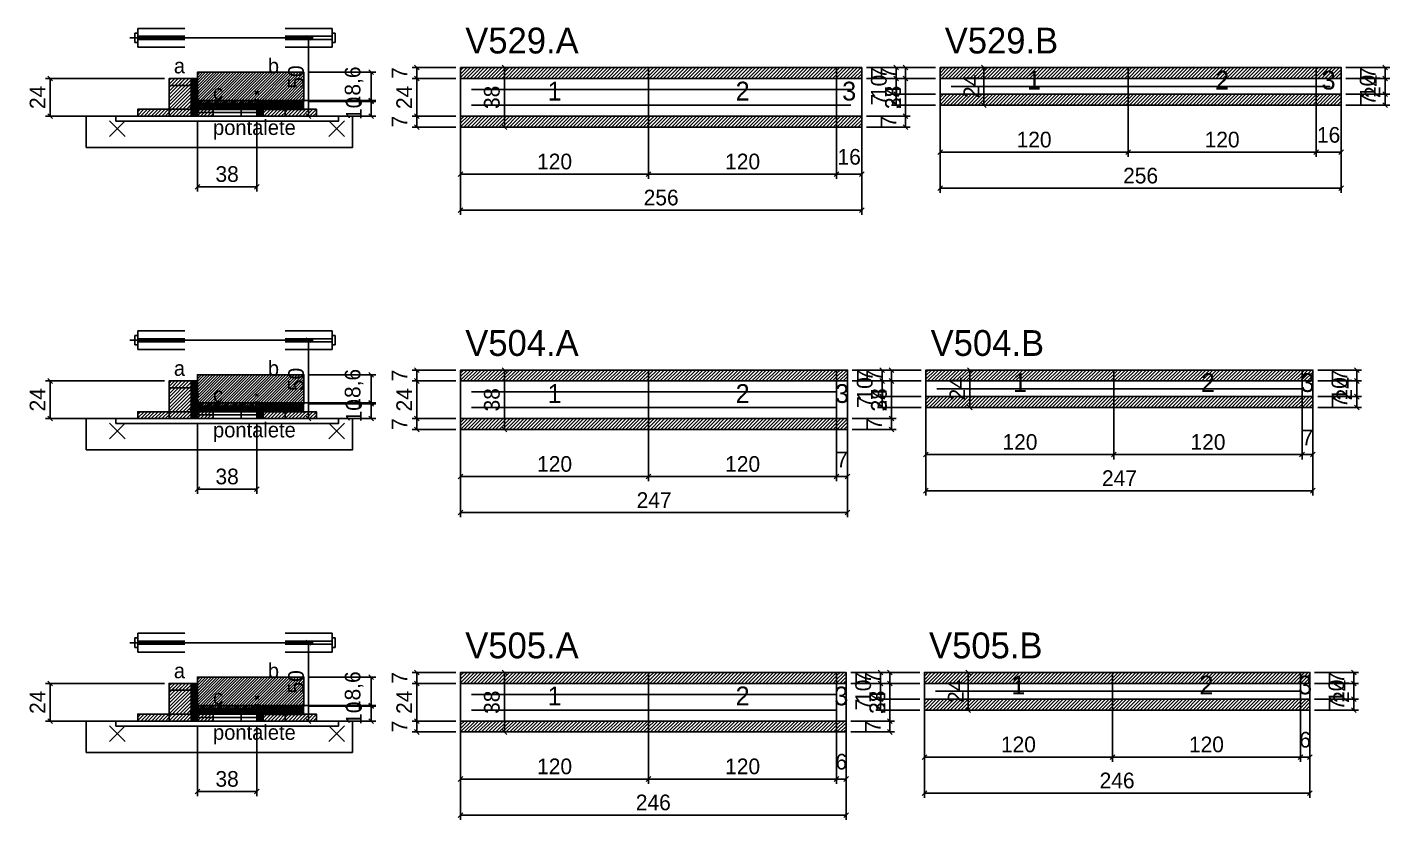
# Model space of a CAD drawing. Extents: x -10500 to 3070, y -5298 to 1250.
# Drawn here: x -69 to 801, y -2596 to -2090 of the extents above; entities that cross this region are included whole.
import ezdxf
from ezdxf.enums import TextEntityAlignment as Align

# ---------------------------------------------------------------- set-up
doc = ezdxf.new("R2010")
doc.units = 0
for name, color, linetype in [('5', 5, 'Continuous'), ('barrote', 126, 'Continuous'), ('CONCRETO', 251, 'Continuous'), ('COTA', 241, 'Continuous'), ('detalhes', 7, 'Continuous'), ('ESTRUTURACAO', 7, 'Continuous'), ('Hachura', 251, 'Continuous'), ('Madeira', 126, 'Continuous'), ('NOMENCLATURA', 7, 'Continuous'), ('Painéis', 200, 'Continuous'), ('presilha', 224, 'Continuous'), ('SARR_2.2x7', 40, 'Continuous'), ('SCO-___-LAJ', 224, 'Continuous'), ('TENSOR', 224, 'Continuous')]:
    doc.layers.add(name, color=color, linetype=linetype)
doc.dimstyles.new('PAINEL', dxfattribs={"dimtxt": 10, "dimasz": 3, "dimexe": 3, "dimexo": 3, "dimgap": 3, "dimtad": 1, "dimblk": 'OBLIQUE', "dimblk1": 'OBLIQUE', "dimcen": 2.5, "dimclrd": 4, "dimclre": 4, "dimclrt": 240, "dimazin": 3, "dimtfac": 1, "dimtmove": 0, "dimatfit": 3})

# ---------------------------------------------------------------- blocks, each defined once
blk = doc.blocks.new('PAR_ESQ')
for p, q in [((-1, -1), (1, 1)), ((-1, 1), (1, -1))]:
    blk.add_line(p, q)
blk = doc.blocks.new('PAR_FUNDO_ESQ')
for p, q in [((-1, -1), (1, 1)), ((-1, 1), (1, -1))]:
    blk.add_line(p, q)
blk = doc.blocks.new('PAR_FUNDO_DIR')
for p, q in [((-1, -1), (1, 1)), ((-1, 1), (1, -1))]:
    blk.add_line(p, q)
blk = doc.blocks.new('par_int_esq')
for p, q in [((-1, -1), (1, 1)), ((-1, 1), (1, -1))]:
    blk.add_line(p, q)
blk = doc.blocks.new('par_int_dir')
for p, q in [((-1, -1), (1, 1)), ((-1, 1), (1, -1))]:
    blk.add_line(p, q)
blk = doc.blocks.new('_OBLIQUE')
at = {"color": 0, "linetype": 'BYBLOCK'}
blk.add_line((-0.5, -0.5), (0.5, 0.5), dxfattribs=at)

msp = doc.modelspace()

# ---------------------------------------------------------------- hatches: boundary and pattern name
at = {"layer": 'COTA'}
h = msp.add_hatch(dxfattribs=at)
h.set_pattern_fill('ANSI31', scale=0.4)
h.paths.add_polyline_path([(40, -2139), (40, -2119), (108, -2119), (108, -2137.6), (78, -2137.6), (78, -2139)])
h = msp.add_hatch(dxfattribs=at)
h.set_pattern_fill('ANSI31', scale=0.5)
h.paths.add_polyline_path([(208, -2123), (328, -2123), (328, -2116), (208, -2116)])
h = msp.add_hatch(dxfattribs=at)
h.set_pattern_fill('ANSI31', scale=0.5)
h.paths.add_polyline_path([(328, -2123), (448, -2123), (448, -2116), (328, -2116)])
h = msp.add_hatch(dxfattribs=at)
h.set_pattern_fill('ANSI31', scale=0.5)
h.paths.add_polyline_path([(448, -2123), (464, -2123), (464, -2116), (448, -2116)])
h = msp.add_hatch(dxfattribs=at)
h.set_pattern_fill('ANSI31', scale=0.5)
h.paths.add_polyline_path([(514, -2123), (634, -2123), (634, -2116), (514, -2116)])
h = msp.add_hatch(dxfattribs=at)
h.set_pattern_fill('ANSI31', scale=0.5)
h.paths.add_polyline_path([(634, -2123), (754, -2123), (754, -2116), (634, -2116)])
h = msp.add_hatch(dxfattribs=at)
h.set_pattern_fill('ANSI31', scale=0.5)
h.paths.add_polyline_path([(754, -2123), (770, -2123), (770, -2116), (754, -2116)])
h = msp.add_hatch(dxfattribs=at)
h.set_pattern_fill('ANSI31', scale=0.5)
h.paths.add_polyline_path([(514, -2140), (634, -2140), (634, -2133), (514, -2133)])
h = msp.add_hatch(dxfattribs=at)
h.set_pattern_fill('ANSI31', scale=0.5)
h.paths.add_polyline_path([(634, -2140), (754, -2140), (754, -2133), (634, -2133)])
h = msp.add_hatch(dxfattribs=at)
h.set_pattern_fill('ANSI31', scale=0.5)
h.paths.add_polyline_path([(754, -2140), (770, -2140), (770, -2133), (754, -2133)])
h = msp.add_hatch(dxfattribs=at)
h.set_pattern_fill('ANSI31', scale=0.5)
h.paths.add_polyline_path([(208, -2154), (328, -2154), (328, -2147), (208, -2147)])
h = msp.add_hatch(dxfattribs=at)
h.set_pattern_fill('ANSI31', scale=0.5)
h.paths.add_polyline_path([(328, -2154), (448, -2154), (448, -2147), (328, -2147)])
h = msp.add_hatch(dxfattribs=at)
h.set_pattern_fill('ANSI31', scale=0.5)
h.paths.add_polyline_path([(448, -2154), (464, -2154), (464, -2147), (448, -2147)])
h = msp.add_hatch(dxfattribs=at)
h.set_pattern_fill('ANSI31', scale=0.4)
h.paths.add_polyline_path([(40, -2332), (40, -2312), (108, -2312), (108, -2330.6), (78, -2330.6), (78, -2332)])
h = msp.add_hatch(dxfattribs=at)
h.set_pattern_fill('ANSI31', scale=0.5)
h.paths.add_polyline_path([(208, -2316), (328, -2316), (328, -2309), (208, -2309)])
h = msp.add_hatch(dxfattribs=at)
h.set_pattern_fill('ANSI31', scale=0.5)
h.paths.add_polyline_path([(328, -2316), (448, -2316), (448, -2309), (328, -2309)])
h = msp.add_hatch(dxfattribs=at)
h.set_pattern_fill('ANSI31', scale=0.5)
h.paths.add_polyline_path([(448, -2316), (455, -2316), (455, -2309), (448, -2309)])
h = msp.add_hatch(dxfattribs=at)
h.set_pattern_fill('ANSI31', scale=0.5)
h.paths.add_polyline_path([(505, -2316), (625, -2316), (625, -2309), (505, -2309)])
h = msp.add_hatch(dxfattribs=at)
h.set_pattern_fill('ANSI31', scale=0.5)
h.paths.add_polyline_path([(625, -2316), (745, -2316), (745, -2309), (625, -2309)])
h = msp.add_hatch(dxfattribs=at)
h.set_pattern_fill('ANSI31', scale=0.5)
h.paths.add_polyline_path([(745, -2316), (752, -2316), (752, -2309), (745, -2309)])
h = msp.add_hatch(dxfattribs=at)
h.set_pattern_fill('ANSI31', scale=0.5)
h.paths.add_polyline_path([(505, -2333), (625, -2333), (625, -2326), (505, -2326)])
h = msp.add_hatch(dxfattribs=at)
h.set_pattern_fill('ANSI31', scale=0.5)
h.paths.add_polyline_path([(625, -2333), (745, -2333), (745, -2326), (625, -2326)])
h = msp.add_hatch(dxfattribs=at)
h.set_pattern_fill('ANSI31', scale=0.5)
h.paths.add_polyline_path([(745, -2333), (752, -2333), (752, -2326), (745, -2326)])
h = msp.add_hatch(dxfattribs=at)
h.set_pattern_fill('ANSI31', scale=0.5)
h.paths.add_polyline_path([(208, -2347), (328, -2347), (328, -2340), (208, -2340)])
h = msp.add_hatch(dxfattribs=at)
h.set_pattern_fill('ANSI31', scale=0.5)
h.paths.add_polyline_path([(328, -2347), (448, -2347), (448, -2340), (328, -2340)])
h = msp.add_hatch(dxfattribs=at)
h.set_pattern_fill('ANSI31', scale=0.5)
h.paths.add_polyline_path([(448, -2347), (455, -2347), (455, -2340), (448, -2340)])
h = msp.add_hatch(dxfattribs=at)
h.set_pattern_fill('ANSI31', scale=0.5)
h.paths.add_polyline_path([(208, -2509), (328, -2509), (328, -2502), (208, -2502)])
h = msp.add_hatch(dxfattribs=at)
h.set_pattern_fill('ANSI31', scale=0.5)
h.paths.add_polyline_path([(328, -2509), (448, -2509), (448, -2502), (328, -2502)])
h = msp.add_hatch(dxfattribs=at)
h.set_pattern_fill('ANSI31', scale=0.5)
h.paths.add_polyline_path([(448, -2509), (454, -2509), (454, -2502), (448, -2502)])
h = msp.add_hatch(dxfattribs=at)
h.set_pattern_fill('ANSI31', scale=0.5)
h.paths.add_polyline_path([(504, -2509), (624, -2509), (624, -2502), (504, -2502)])
h = msp.add_hatch(dxfattribs=at)
h.set_pattern_fill('ANSI31', scale=0.5)
h.paths.add_polyline_path([(624, -2509), (744, -2509), (744, -2502), (624, -2502)])
h = msp.add_hatch(dxfattribs=at)
h.set_pattern_fill('ANSI31', scale=0.5)
h.paths.add_polyline_path([(744, -2509), (750, -2509), (750, -2502), (744, -2502)])
h = msp.add_hatch(dxfattribs=at)
h.set_pattern_fill('ANSI31', scale=0.4)
h.paths.add_polyline_path([(40, -2525), (40, -2505), (108, -2505), (108, -2523.6), (78, -2523.6), (78, -2525)])
h = msp.add_hatch(dxfattribs=at)
h.set_pattern_fill('ANSI31', scale=0.5)
h.paths.add_polyline_path([(504, -2526), (624, -2526), (624, -2519), (504, -2519)])
h = msp.add_hatch(dxfattribs=at)
h.set_pattern_fill('ANSI31', scale=0.5)
h.paths.add_polyline_path([(624, -2526), (744, -2526), (744, -2519), (624, -2519)])
h = msp.add_hatch(dxfattribs=at)
h.set_pattern_fill('ANSI31', scale=0.5)
h.paths.add_polyline_path([(744, -2526), (750, -2526), (750, -2519), (744, -2519)])
h = msp.add_hatch(dxfattribs=at)
h.set_pattern_fill('ANSI31', scale=0.5)
h.paths.add_polyline_path([(208, -2540), (328, -2540), (328, -2533), (208, -2533)])
h = msp.add_hatch(dxfattribs=at)
h.set_pattern_fill('ANSI31', scale=0.5)
h.paths.add_polyline_path([(328, -2540), (448, -2540), (448, -2533), (328, -2533)])
h = msp.add_hatch(dxfattribs=at)
h.set_pattern_fill('ANSI31', scale=0.5)
h.paths.add_polyline_path([(448, -2540), (454, -2540), (454, -2533), (448, -2533)])
at = {"layer": 'Hachura'}
h = msp.add_hatch(dxfattribs=at)
h.set_pattern_fill('ANSI31', scale=0.5)
h.paths.add_polyline_path([(22, -2147), (36, -2147), (36, -2123), (22, -2123)])
h = msp.add_hatch(dxfattribs=at)
h.set_pattern_fill('ANSI31', scale=0.5)
h.paths.add_polyline_path([(22, -2127.4), (36, -2127.4), (36, -2123), (22, -2123)])
h = msp.add_hatch(dxfattribs=at)
h.set_pattern_fill('SOLID')
h.paths.add_polyline_path([(36, -2147), (40, -2147), (40, -2123), (36, -2123)])
h = msp.add_hatch(dxfattribs=at)
h.set_pattern_fill('SOLID')
h.paths.add_polyline_path([(40, -2142.6), (78, -2142.6), (78, -2139), (40, -2139)])
h = msp.add_hatch(dxfattribs=at)
h.set_pattern_fill('SOLID')
h.paths.add_polyline_path([(78, -2147), (82, -2147), (82, -2137), (78, -2137)])
h = msp.add_hatch(dxfattribs=at)
h.set_pattern_fill('SOLID')
h.paths.add_polyline_path([(78, -2137), (108, -2137), (108, -2143), (78, -2143)])
h = msp.add_hatch(dxfattribs=at)
h.set_pattern_fill('ANSI31', scale=0.5)
h.paths.add_polyline_path([(82, -2147), (96, -2147), (96, -2137), (82, -2137)])
h = msp.add_hatch(dxfattribs=at)
h.set_pattern_fill('ANSI31', scale=0.5)
h.paths.add_polyline_path([(82, -2141.4), (96, -2141.4), (96, -2137), (82, -2137)])
h = msp.add_hatch(dxfattribs=at)
h.set_pattern_fill('ANSI31', scale=0.5)
h.paths.add_polyline_path([(2, -2147), (22, -2147), (22, -2142.6), (2, -2142.6)])
h = msp.add_hatch(dxfattribs=at)
h.set_pattern_fill('ANSI31', scale=0.5)
h.paths.add_polyline_path([(40, -2147), (50, -2147), (50, -2142.6), (40, -2142.6)])
h = msp.add_hatch(dxfattribs=at)
h.set_pattern_fill('ANSI31', scale=0.5)
h.paths.add_polyline_path([(96, -2147), (116, -2147), (116, -2142.6), (96, -2142.6)])
h = msp.add_hatch(dxfattribs=at)
h.set_pattern_fill('ANSI31', scale=0.5)
h.paths.add_polyline_path([(22, -2340), (36, -2340), (36, -2316), (22, -2316)])
h = msp.add_hatch(dxfattribs=at)
h.set_pattern_fill('ANSI31', scale=0.5)
h.paths.add_polyline_path([(22, -2320.4), (36, -2320.4), (36, -2316), (22, -2316)])
h = msp.add_hatch(dxfattribs=at)
h.set_pattern_fill('SOLID')
h.paths.add_polyline_path([(36, -2340), (40, -2340), (40, -2316), (36, -2316)])
h = msp.add_hatch(dxfattribs=at)
h.set_pattern_fill('SOLID')
h.paths.add_polyline_path([(78, -2340), (82, -2340), (82, -2330), (78, -2330)])
h = msp.add_hatch(dxfattribs=at)
h.set_pattern_fill('SOLID')
h.paths.add_polyline_path([(78, -2330), (108, -2330), (108, -2336), (78, -2336)])
h = msp.add_hatch(dxfattribs=at)
h.set_pattern_fill('ANSI31', scale=0.5)
h.paths.add_polyline_path([(82, -2340), (96, -2340), (96, -2330), (82, -2330)])
h = msp.add_hatch(dxfattribs=at)
h.set_pattern_fill('ANSI31', scale=0.5)
h.paths.add_polyline_path([(82, -2334.4), (96, -2334.4), (96, -2330), (82, -2330)])
h = msp.add_hatch(dxfattribs=at)
h.set_pattern_fill('ANSI31', scale=0.5)
h.paths.add_polyline_path([(2, -2340), (22, -2340), (22, -2335.6), (2, -2335.6)])
h = msp.add_hatch(dxfattribs=at)
h.set_pattern_fill('SOLID')
h.paths.add_polyline_path([(40, -2335.6), (78, -2335.6), (78, -2332), (40, -2332)])
h = msp.add_hatch(dxfattribs=at)
h.set_pattern_fill('ANSI31', scale=0.5)
h.paths.add_polyline_path([(40, -2340), (50, -2340), (50, -2335.6), (40, -2335.6)])
h = msp.add_hatch(dxfattribs=at)
h.set_pattern_fill('ANSI31', scale=0.5)
h.paths.add_polyline_path([(96, -2340), (116, -2340), (116, -2335.6), (96, -2335.6)])
h = msp.add_hatch(dxfattribs=at)
h.set_pattern_fill('ANSI31', scale=0.5)
h.paths.add_polyline_path([(22, -2533), (36, -2533), (36, -2509), (22, -2509)])
h = msp.add_hatch(dxfattribs=at)
h.set_pattern_fill('ANSI31', scale=0.5)
h.paths.add_polyline_path([(22, -2513.4), (36, -2513.4), (36, -2509), (22, -2509)])
h = msp.add_hatch(dxfattribs=at)
h.set_pattern_fill('SOLID')
h.paths.add_polyline_path([(36, -2533), (40, -2533), (40, -2509), (36, -2509)])
h = msp.add_hatch(dxfattribs=at)
h.set_pattern_fill('ANSI31', scale=0.5)
h.paths.add_polyline_path([(2, -2533), (22, -2533), (22, -2528.6), (2, -2528.6)])
h = msp.add_hatch(dxfattribs=at)
h.set_pattern_fill('SOLID')
h.paths.add_polyline_path([(40, -2528.6), (78, -2528.6), (78, -2525), (40, -2525)])
h = msp.add_hatch(dxfattribs=at)
h.set_pattern_fill('ANSI31', scale=0.5)
h.paths.add_polyline_path([(40, -2533), (50, -2533), (50, -2528.6), (40, -2528.6)])
h = msp.add_hatch(dxfattribs=at)
h.set_pattern_fill('SOLID')
h.paths.add_polyline_path([(78, -2533), (82, -2533), (82, -2523), (78, -2523)])
h = msp.add_hatch(dxfattribs=at)
h.set_pattern_fill('SOLID')
h.paths.add_polyline_path([(78, -2523), (108, -2523), (108, -2529), (78, -2529)])
h = msp.add_hatch(dxfattribs=at)
h.set_pattern_fill('ANSI31', scale=0.5)
h.paths.add_polyline_path([(82, -2533), (96, -2533), (96, -2523), (82, -2523)])
h = msp.add_hatch(dxfattribs=at)
h.set_pattern_fill('ANSI31', scale=0.5)
h.paths.add_polyline_path([(82, -2527.4), (96, -2527.4), (96, -2523), (82, -2523)])
h = msp.add_hatch(dxfattribs=at)
h.set_pattern_fill('ANSI31', scale=0.5)
h.paths.add_polyline_path([(96, -2533), (116, -2533), (116, -2528.6), (96, -2528.6)])
at = {"layer": 'HACHURACONCRETO'}
h = msp.add_hatch(dxfattribs=at)
h.set_pattern_fill('ANSI31', scale=0.3)
h.paths.add_polyline_path([(40, -2142.6), (78, -2142.6), (78, -2137), (40, -2137)])
h = msp.add_hatch(dxfattribs=at)
h.set_pattern_fill('ANSI31', scale=0.3)
h.paths.add_polyline_path([(40, -2335.6), (78, -2335.6), (78, -2330), (40, -2330)])
h = msp.add_hatch(dxfattribs=at)
h.set_pattern_fill('ANSI31', scale=0.3)
h.paths.add_polyline_path([(40, -2528.6), (78, -2528.6), (78, -2523), (40, -2523)])

# ---------------------------------------------------------------- linework, layer by layer
for p, q in [((0, -2094), (0, -2100)), ((2, -2094), (0, -2094)), ((2, -2091), (32, -2091)), ((2, -2091), (2, -2103)), ((96, -2091), (126, -2091)), ((126, -2091), (126, -2103)), ((126, -2094), (128, -2094)), ((128, -2094), (128, -2100)), ((2, -2100), (0, -2100)), ((2, -2096), (32, -2096)), ((2, -2098), (32, -2098)), ((2, -2103), (32, -2103)), ((96, -2096), (126, -2096)), ((96, -2098), (126, -2098)), ((96, -2103), (126, -2103)), ((126, -2100), (128, -2100)), ((2, -2284), (32, -2284)), ((2, -2284), (2, -2296)), ((96, -2284), (126, -2284)), ((126, -2284), (126, -2296)), ((0, -2287), (0, -2293)), ((2, -2287), (0, -2287)), ((2, -2293), (0, -2293)), ((2, -2289), (32, -2289)), ((2, -2291), (32, -2291)), ((96, -2289), (126, -2289)), ((96, -2291), (126, -2291)), ((126, -2287), (128, -2287)), ((126, -2293), (128, -2293)), ((128, -2287), (128, -2293)), ((2, -2296), (32, -2296)), ((96, -2296), (126, -2296)), ((2, -2477), (32, -2477)), ((2, -2477), (2, -2489)), ((96, -2477), (126, -2477)), ((126, -2477), (126, -2489)), ((0, -2480), (0, -2486)), ((2, -2480), (0, -2480)), ((2, -2486), (0, -2486)), ((2, -2482), (32, -2482)), ((2, -2484), (32, -2484)), ((96, -2482), (126, -2482)), ((96, -2484), (126, -2484)), ((126, -2480), (128, -2480)), ((126, -2486), (128, -2486)), ((128, -2480), (128, -2486)), ((2, -2489), (32, -2489)), ((96, -2489), (126, -2489))]:
    msp.add_line(p, q)
at = {"layer": 'BARRA_ANCORAGEM'}
for p, q in [((40, -2139.3), (78, -2139.3)), ((40, -2141.3), (40, -2139.3)), ((40, -2141.3), (78, -2141.3)), ((40, -2142.7), (78, -2142.7)), ((40, -2144.7), (40, -2142.7)), ((40, -2144.7), (78, -2144.7)), ((78, -2141.3), (78, -2139.3)), ((78, -2144.7), (78, -2142.7)), ((40, -2332.3), (78, -2332.3)), ((40, -2334.3), (40, -2332.3)), ((40, -2334.3), (78, -2334.3)), ((40, -2335.7), (78, -2335.7)), ((40, -2337.7), (40, -2335.7)), ((40, -2337.7), (78, -2337.7)), ((78, -2334.3), (78, -2332.3)), ((78, -2337.7), (78, -2335.7)), ((40, -2525.3), (78, -2525.3)), ((40, -2527.3), (40, -2525.3)), ((40, -2527.3), (78, -2527.3)), ((40, -2528.7), (78, -2528.7)), ((40, -2530.7), (40, -2528.7)), ((78, -2527.3), (78, -2525.3)), ((78, -2530.7), (78, -2528.7)), ((40, -2530.7), (78, -2530.7))]:
    msp.add_line(p, q, dxfattribs=at)
at = {"layer": 'barrote'}
for points in [[(-31, -2167), (139, -2167), (139, -2147), (-31, -2147)], [(-31, -2360), (139, -2360), (139, -2340), (-31, -2340)], [(-31, -2553), (139, -2553), (139, -2533), (-31, -2533)]]:
    msp.add_lwpolyline(points, close=True, dxfattribs=at)
at = {"layer": 'CONCRETO'}
for points in [[(40, -2139), (40, -2119), (108, -2119), (108, -2137.6), (78, -2137.6), (78, -2139)], [(40, -2332), (40, -2312), (108, -2312), (108, -2330.6), (78, -2330.6), (78, -2332)], [(40, -2525), (40, -2505), (108, -2505), (108, -2523.6), (78, -2523.6), (78, -2525)]]:
    msp.add_lwpolyline(points, close=True, dxfattribs=at)
at = {"layer": 'HACHURACONCRETO'}
for points in [[(40, -2142.6), (78, -2142.6), (78, -2137), (40, -2137)], [(40, -2335.6), (78, -2335.6), (78, -2330), (40, -2330)], [(40, -2528.6), (78, -2528.6), (78, -2523), (40, -2523)]]:
    msp.add_lwpolyline(points, close=True, dxfattribs=at)
at = {"layer": 'Madeira'}
for points in [[(22, -2147), (36, -2147), (36, -2123), (22, -2123)], [(22, -2127.4), (36, -2127.4), (36, -2123), (22, -2123)], [(82, -2147), (96, -2147), (96, -2137), (82, -2137)], [(82, -2141.4), (96, -2141.4), (96, -2137), (82, -2137)], [(2, -2147), (22, -2147), (22, -2142.6), (2, -2142.6)], [(22, -2147), (36, -2147), (36, -2142.6), (22, -2142.6)], [(40, -2147), (50, -2147), (50, -2142.6), (40, -2142.6)], [(68, -2147), (78, -2147), (78, -2142.6), (68, -2142.6)], [(96, -2147), (116, -2147), (116, -2142.6), (96, -2142.6)], [(22, -2340), (36, -2340), (36, -2316), (22, -2316)], [(22, -2320.4), (36, -2320.4), (36, -2316), (22, -2316)], [(82, -2340), (96, -2340), (96, -2330), (82, -2330)], [(82, -2334.4), (96, -2334.4), (96, -2330), (82, -2330)], [(2, -2340), (22, -2340), (22, -2335.6), (2, -2335.6)], [(22, -2340), (36, -2340), (36, -2335.6), (22, -2335.6)], [(40, -2340), (50, -2340), (50, -2335.6), (40, -2335.6)], [(68, -2340), (78, -2340), (78, -2335.6), (68, -2335.6)], [(96, -2340), (116, -2340), (116, -2335.6), (96, -2335.6)], [(22, -2533), (36, -2533), (36, -2509), (22, -2509)], [(22, -2513.4), (36, -2513.4), (36, -2509), (22, -2509)], [(2, -2533), (22, -2533), (22, -2528.6), (2, -2528.6)], [(22, -2533), (36, -2533), (36, -2528.6), (22, -2528.6)], [(40, -2533), (50, -2533), (50, -2528.6), (40, -2528.6)], [(68, -2533), (78, -2533), (78, -2528.6), (68, -2528.6)], [(82, -2533), (96, -2533), (96, -2523), (82, -2523)], [(82, -2527.4), (96, -2527.4), (96, -2523), (82, -2523)], [(96, -2533), (116, -2533), (116, -2528.6), (96, -2528.6)]]:
    msp.add_lwpolyline(points, close=True, dxfattribs=at)
at = {"layer": 'Painéis'}
for p, q in [((208, -2123), (328, -2123)), ((208, -2147), (208, -2123)), ((328, -2147), (328, -2123)), ((328, -2147), (328, -2123)), ((328, -2123), (448, -2123)), ((328, -2147), (328, -2123)), ((448, -2147), (448, -2123)), ((448, -2147), (448, -2123)), ((448, -2123), (464, -2123)), ((448, -2147), (448, -2123)), ((464, -2147), (464, -2123)), ((514, -2123), (634, -2123)), ((514, -2133), (514, -2123)), ((634, -2133), (634, -2123)), ((634, -2133), (634, -2123)), ((634, -2123), (754, -2123)), ((634, -2133), (634, -2123)), ((754, -2133), (754, -2123)), ((754, -2133), (754, -2123)), ((754, -2123), (770, -2123)), ((754, -2133), (754, -2123)), ((770, -2133), (770, -2123)), ((514, -2133), (634, -2133)), ((634, -2133), (754, -2133)), ((754, -2133), (770, -2133)), ((208, -2147), (328, -2147)), ((328, -2147), (448, -2147)), ((448, -2147), (464, -2147)), ((208, -2316), (328, -2316)), ((208, -2340), (208, -2316)), ((328, -2340), (328, -2316)), ((328, -2340), (328, -2316)), ((328, -2316), (448, -2316)), ((328, -2340), (328, -2316)), ((448, -2340), (448, -2316)), ((448, -2340), (448, -2316)), ((448, -2316), (455, -2316)), ((448, -2340), (448, -2316)), ((455, -2340), (455, -2316)), ((505, -2316), (625, -2316)), ((505, -2326), (505, -2316)), ((625, -2326), (625, -2316)), ((625, -2326), (625, -2316)), ((625, -2316), (745, -2316)), ((625, -2326), (625, -2316)), ((745, -2326), (745, -2316)), ((745, -2326), (745, -2316)), ((745, -2316), (752, -2316)), ((745, -2326), (745, -2316)), ((752, -2326), (752, -2316)), ((505, -2326), (625, -2326)), ((625, -2326), (745, -2326)), ((745, -2326), (752, -2326)), ((208, -2340), (328, -2340)), ((328, -2340), (448, -2340)), ((448, -2340), (455, -2340)), ((208, -2509), (328, -2509)), ((208, -2533), (208, -2509)), ((328, -2533), (328, -2509)), ((328, -2533), (328, -2509)), ((328, -2509), (448, -2509)), ((328, -2533), (328, -2509)), ((448, -2533), (448, -2509)), ((448, -2533), (448, -2509)), ((448, -2509), (454, -2509)), ((448, -2533), (448, -2509)), ((454, -2533), (454, -2509)), ((504, -2509), (624, -2509)), ((504, -2519), (504, -2509)), ((624, -2519), (624, -2509)), ((624, -2519), (624, -2509)), ((624, -2509), (744, -2509)), ((624, -2519), (624, -2509)), ((744, -2519), (744, -2509)), ((744, -2519), (744, -2509)), ((744, -2509), (750, -2509)), ((744, -2519), (744, -2509)), ((750, -2519), (750, -2509)), ((504, -2519), (624, -2519)), ((624, -2519), (744, -2519)), ((744, -2519), (750, -2519)), ((208, -2533), (328, -2533)), ((328, -2533), (448, -2533)), ((448, -2533), (454, -2533))]:
    msp.add_line(p, q, dxfattribs=at)
for points in [[(36, -2147), (40, -2147), (40, -2123), (36, -2123)], [(40, -2142.6), (78, -2142.6), (78, -2139), (40, -2139)], [(78, -2147), (82, -2147), (82, -2137), (78, -2137)], [(78, -2137), (108, -2137), (108, -2137.6), (78, -2137.6)], [(36, -2340), (40, -2340), (40, -2316), (36, -2316)], [(78, -2340), (82, -2340), (82, -2330), (78, -2330)], [(78, -2330), (108, -2330), (108, -2330.6), (78, -2330.6)], [(40, -2335.6), (78, -2335.6), (78, -2332), (40, -2332)], [(36, -2533), (40, -2533), (40, -2509), (36, -2509)], [(40, -2528.6), (78, -2528.6), (78, -2525), (40, -2525)], [(78, -2533), (82, -2533), (82, -2523), (78, -2523)], [(78, -2523), (108, -2523), (108, -2523.6), (78, -2523.6)]]:
    msp.add_lwpolyline(points, close=True, dxfattribs=at)
at = {"layer": 'presilha'}
for p, q in [((-16, -2160), (-6, -2150)), ((-16, -2150), (-6, -2160)), ((124, -2160), (134, -2150)), ((124, -2150), (134, -2160)), ((-16, -2353), (-6, -2343)), ((-16, -2343), (-6, -2353)), ((124, -2353), (134, -2343)), ((124, -2343), (134, -2353)), ((-16, -2546), (-6, -2536)), ((-16, -2536), (-6, -2546)), ((124, -2546), (134, -2536)), ((124, -2536), (134, -2546))]:
    msp.add_line(p, q, dxfattribs=at)
at = {"layer": 'SARR_2.2x7'}
for points in [[(215, -2130), (328, -2130)], [(215, -2130), (328, -2130)], [(328, -2130), (448, -2130)], [(328, -2130), (448, -2130)], [(448, -2130), (457, -2130)], [(448, -2130), (457, -2130)], [(521, -2128), (634, -2128)], [(521, -2128), (634, -2128)], [(634, -2128), (754, -2128)], [(634, -2128), (754, -2128)], [(754, -2128), (763, -2128)], [(754, -2128), (763, -2128)], [(215, -2140), (328, -2140)], [(215, -2140), (328, -2140)], [(328, -2140), (448, -2140)], [(328, -2140), (448, -2140)], [(448, -2140), (457, -2140)], [(448, -2140), (457, -2140)], [(512, -2321), (625, -2321)], [(512, -2321), (625, -2321)], [(625, -2321), (745, -2321)], [(625, -2321), (745, -2321)], [(215, -2323), (328, -2323)], [(215, -2323), (328, -2323)], [(328, -2323), (448, -2323)], [(328, -2323), (448, -2323)], [(215, -2333), (328, -2333)], [(215, -2333), (328, -2333)], [(328, -2333), (448, -2333)], [(328, -2333), (448, -2333)], [(215, -2516), (328, -2516)], [(215, -2516), (328, -2516)], [(328, -2516), (448, -2516)], [(328, -2516), (448, -2516)], [(511, -2514), (624, -2514)], [(511, -2514), (624, -2514)], [(624, -2514), (744, -2514)], [(624, -2514), (744, -2514)], [(215, -2526), (328, -2526)], [(215, -2526), (328, -2526)], [(328, -2526), (448, -2526)], [(328, -2526), (448, -2526)]]:
    msp.add_lwpolyline(points, dxfattribs=at)
at = {"layer": 'SARRAFO_2_2X7'}
for p, q in [((36, -2132.2), (36, -2127.8)), ((36, -2127.8), (40, -2127.8)), ((40, -2132.2), (40, -2127.8)), ((36, -2132.2), (40, -2132.2)), ((36, -2142.2), (36, -2137.8)), ((36, -2137.8), (40, -2137.8)), ((40, -2142.2), (40, -2137.8)), ((36, -2142.2), (40, -2142.2)), ((78, -2144.2), (78, -2139.8)), ((78, -2139.8), (82, -2139.8)), ((78, -2144.2), (82, -2144.2)), ((82, -2144.2), (82, -2139.8)), ((36, -2325.2), (36, -2320.8)), ((36, -2320.8), (40, -2320.8)), ((40, -2325.2), (40, -2320.8)), ((36, -2325.2), (40, -2325.2)), ((36, -2335.2), (36, -2330.8)), ((36, -2330.8), (40, -2330.8)), ((36, -2335.2), (40, -2335.2)), ((40, -2335.2), (40, -2330.8)), ((78, -2337.2), (78, -2332.8)), ((78, -2332.8), (82, -2332.8)), ((78, -2337.2), (82, -2337.2)), ((82, -2337.2), (82, -2332.8)), ((36, -2518.2), (36, -2513.8)), ((36, -2513.8), (40, -2513.8)), ((36, -2518.2), (40, -2518.2)), ((40, -2518.2), (40, -2513.8)), ((36, -2528.2), (36, -2523.8)), ((36, -2523.8), (40, -2523.8)), ((36, -2528.2), (40, -2528.2)), ((40, -2528.2), (40, -2523.8)), ((78, -2530.2), (78, -2525.8)), ((78, -2525.8), (82, -2525.8)), ((78, -2530.2), (82, -2530.2)), ((82, -2530.2), (82, -2525.8))]:
    msp.add_line(p, q, dxfattribs=at)
at = {"layer": 'SCO-___-LAJ'}
for points in [[(208, -2123), (328, -2123), (328, -2116), (208, -2116)], [(328, -2123), (448, -2123), (448, -2116), (328, -2116)], [(448, -2123), (464, -2123), (464, -2116), (448, -2116)], [(514, -2123), (634, -2123), (634, -2116), (514, -2116)], [(634, -2123), (754, -2123), (754, -2116), (634, -2116)], [(754, -2123), (770, -2123), (770, -2116), (754, -2116)], [(514, -2140), (634, -2140), (634, -2133), (514, -2133)], [(634, -2140), (754, -2140), (754, -2133), (634, -2133)], [(754, -2140), (770, -2140), (770, -2133), (754, -2133)], [(-12, -2150.2), (130, -2150.2), (130, -2147), (-12, -2147)], [(208, -2154), (328, -2154), (328, -2147), (208, -2147)], [(328, -2154), (448, -2154), (448, -2147), (328, -2147)], [(448, -2154), (464, -2154), (464, -2147), (448, -2147)], [(208, -2316), (328, -2316), (328, -2309), (208, -2309)], [(328, -2316), (448, -2316), (448, -2309), (328, -2309)], [(448, -2316), (455, -2316), (455, -2309), (448, -2309)], [(505, -2316), (625, -2316), (625, -2309), (505, -2309)], [(625, -2316), (745, -2316), (745, -2309), (625, -2309)], [(745, -2316), (752, -2316), (752, -2309), (745, -2309)], [(505, -2333), (625, -2333), (625, -2326), (505, -2326)], [(625, -2333), (745, -2333), (745, -2326), (625, -2326)], [(745, -2333), (752, -2333), (752, -2326), (745, -2326)], [(-12, -2343.2), (130, -2343.2), (130, -2340), (-12, -2340)], [(208, -2347), (328, -2347), (328, -2340), (208, -2340)], [(328, -2347), (448, -2347), (448, -2340), (328, -2340)], [(448, -2347), (455, -2347), (455, -2340), (448, -2340)], [(208, -2509), (328, -2509), (328, -2502), (208, -2502)], [(328, -2509), (448, -2509), (448, -2502), (328, -2502)], [(448, -2509), (454, -2509), (454, -2502), (448, -2502)], [(504, -2509), (624, -2509), (624, -2502), (504, -2502)], [(624, -2509), (744, -2509), (744, -2502), (624, -2502)], [(744, -2509), (750, -2509), (750, -2502), (744, -2502)], [(504, -2526), (624, -2526), (624, -2519), (504, -2519)], [(624, -2526), (744, -2526), (744, -2519), (624, -2519)], [(744, -2526), (750, -2526), (750, -2519), (744, -2519)], [(-12, -2536.2), (130, -2536.2), (130, -2533), (-12, -2533)], [(208, -2540), (328, -2540), (328, -2533), (208, -2533)], [(328, -2540), (448, -2540), (448, -2533), (328, -2533)], [(448, -2540), (454, -2540), (454, -2533), (448, -2533)]]:
    msp.add_lwpolyline(points, close=True, dxfattribs=at)
at = {"layer": 'TENSOR'}
for p, q in [((-3, -2097), (106, -2097)), ((-3, -2290), (106, -2290)), ((-3, -2483), (106, -2483))]:
    msp.add_line(p, q, dxfattribs=at)

# ---------------------------------------------------------------- block references
at = {"layer": 'Painéis'}
for name, p in [('par_int_esq', (40, -2132)), ('PAR_FUNDO_ESQ', (40, -2137)), ('par_int_dir', (78, -2132)), ('PAR_FUNDO_DIR', (78, -2137)), ('PAR_ESQ', (36, -2142)), ('par_int_esq', (40, -2325)), ('PAR_FUNDO_ESQ', (40, -2330)), ('par_int_dir', (78, -2325)), ('PAR_FUNDO_DIR', (78, -2330)), ('PAR_ESQ', (36, -2335)), ('par_int_esq', (40, -2518)), ('par_int_dir', (78, -2518)), ('PAR_ESQ', (36, -2528)), ('PAR_FUNDO_ESQ', (40, -2523)), ('PAR_FUNDO_DIR', (78, -2523))]:
    msp.add_blockref(name, p, dxfattribs=at)

# ---------------------------------------------------------------- texts
at = {"layer": '5'}
for s, p in [('1', (574, -2124)), ('2', (694, -2124)), ('3', (762, -2124)), ('1', (268, -2131)), ('2', (388, -2131)), ('3', (456, -2131)), ('1', (565, -2317)), ('2', (685, -2317)), ('3', (748.5, -2317)), ('1', (268, -2324)), ('2', (388, -2324)), ('3', (451.5, -2324)), ('1', (564, -2510)), ('2', (684, -2510)), ('3', (747, -2510)), ('1', (268, -2517)), ('2', (388, -2517)), ('3', (451, -2517))]:
    msp.add_text(s, height=12, dxfattribs=at).set_placement(p, align=Align.MIDDLE_CENTER)
at = {"layer": 'detalhes'}
for s, p in [('a', (25, -2119.7)), ('b', (85, -2119.7)), ('c', (50, -2136.5)), ('b', (85, -2312.7)), ('a', (25, -2312.7)), ('c', (50, -2329.5)), ('b', (85, -2505.7)), ('a', (25, -2505.7)), ('c', (50, -2522.5))]:
    msp.add_text(s, height=9.6, dxfattribs=at).set_placement(p)
at = {"layer": 'ESTRUTURACAO'}
for p in [(50, -2159), (50, -2352), (50, -2545)]:
    msp.add_text('pontalete', height=9.6, dxfattribs=at).set_placement(p)
at = {"layer": 'NOMENCLATURA'}
for s, p in [('V529.A', (211, -2107)), ('V529.B', (517, -2107)), ('V504.A', (211, -2300)), ('V504.B', (508, -2300)), ('V505.A', (211, -2493)), ('V505.B', (507, -2493))]:
    msp.add_text(s, height=16.5, dxfattribs=at).set_placement(p)

# ---------------------------------------------------------------- dimensions: what is measured, and where the dimension line sits
at = {"layer": 'COTA'}
for base, p1, p2 in [((111, -2147), (96, -2147), (96, -2097)), ((-54, -2147), (2, -2147), (22, -2123)), ((151, -2137.6), (108, -2137.6), (108, -2119)), ((180, -2123), (208, -2123), (208, -2116)), ((180, -2147), (208, -2147), (208, -2123)), ((236, -2154), (208, -2154), (208, -2116)), ((492, -2154), (464, -2154), (464, -2116)), ((492, -2123), (464, -2123), (464, -2116)), ((492, -2147), (464, -2147), (464, -2123)), ((486, -2123), (514, -2123), (514, -2116)), ((486, -2133), (514, -2133), (514, -2123)), ((542, -2140), (514, -2140), (514, -2116)), ((798, -2140), (770, -2140), (770, -2116)), ((798, -2123), (770, -2123), (770, -2116)), ((798, -2133), (770, -2133), (770, -2123)), ((151, -2147), (96, -2147), (96, -2137)), ((486, -2140), (514, -2140), (514, -2133)), ((798, -2140), (770, -2140), (770, -2133)), ((180, -2154), (208, -2154), (208, -2147)), ((492, -2154), (464, -2154), (464, -2147)), ((111, -2340), (96, -2340), (96, -2290)), ((151, -2330.6), (108, -2330.6), (108, -2312)), ((180, -2316), (208, -2316), (208, -2309)), ((236, -2347), (208, -2347), (208, -2309)), ((483, -2347), (455, -2347), (455, -2309)), ((483, -2316), (455, -2316), (455, -2309)), ((477, -2316), (505, -2316), (505, -2309)), ((533, -2333), (505, -2333), (505, -2309)), ((780, -2333), (752, -2333), (752, -2309)), ((780, -2316), (752, -2316), (752, -2309)), ((-54, -2340), (2, -2340), (22, -2316)), ((180, -2340), (208, -2340), (208, -2316)), ((483, -2340), (455, -2340), (455, -2316)), ((477, -2326), (505, -2326), (505, -2316)), ((780, -2326), (752, -2326), (752, -2316)), ((151, -2340), (96, -2340), (96, -2330)), ((477, -2333), (505, -2333), (505, -2326)), ((780, -2333), (752, -2333), (752, -2326)), ((180, -2347), (208, -2347), (208, -2340)), ((483, -2347), (455, -2347), (455, -2340)), ((111, -2533), (96, -2533), (96, -2483)), ((151, -2523.6), (108, -2523.6), (108, -2505)), ((180, -2509), (208, -2509), (208, -2502)), ((236, -2540), (208, -2540), (208, -2502)), ((482, -2540), (454, -2540), (454, -2502)), ((482, -2509), (454, -2509), (454, -2502)), ((476, -2509), (504, -2509), (504, -2502)), ((532, -2526), (504, -2526), (504, -2502)), ((778, -2526), (750, -2526), (750, -2502)), ((778, -2509), (750, -2509), (750, -2502)), ((-54, -2533), (2, -2533), (22, -2509)), ((180, -2533), (208, -2533), (208, -2509)), ((482, -2533), (454, -2533), (454, -2509)), ((476, -2519), (504, -2519), (504, -2509)), ((778, -2519), (750, -2519), (750, -2509)), ((151, -2533), (96, -2533), (96, -2523)), ((476, -2526), (504, -2526), (504, -2519)), ((778, -2526), (750, -2526), (750, -2519)), ((180, -2540), (208, -2540), (208, -2533)), ((482, -2540), (454, -2540), (454, -2533))]:
    msp.add_linear_dim(base=base, p1=p1, p2=p2, angle=90, dimstyle='PAINEL', dxfattribs=at).render()
for base, p1, p2 in [((514, -2170), (514, -2133), (634, -2133)), ((514, -2193), (514, -2133), (770, -2133)), ((634, -2170), (634, -2133), (754, -2133)), ((754, -2170), (754, -2133), (770, -2133)), ((40, -2192), (40, -2147), (78, -2147)), ((208, -2184), (208, -2147), (328, -2147)), ((208, -2207), (208, -2147), (464, -2147)), ((328, -2184), (328, -2147), (448, -2147)), ((448, -2184), (448, -2147), (464, -2147)), ((505, -2363), (505, -2326), (625, -2326)), ((505, -2386), (505, -2326), (752, -2326)), ((625, -2363), (625, -2326), (745, -2326)), ((745, -2363), (745, -2326), (752, -2326)), ((40, -2385), (40, -2340), (78, -2340)), ((208, -2377), (208, -2340), (328, -2340)), ((208, -2400), (208, -2340), (455, -2340)), ((328, -2377), (328, -2340), (448, -2340)), ((448, -2377), (448, -2340), (455, -2340)), ((504, -2556), (504, -2519), (624, -2519)), ((504, -2579), (504, -2519), (750, -2519)), ((624, -2556), (624, -2519), (744, -2519)), ((744, -2556), (744, -2519), (750, -2519)), ((40, -2578), (40, -2533), (78, -2533)), ((208, -2570), (208, -2533), (328, -2533)), ((208, -2593), (208, -2533), (454, -2533)), ((328, -2570), (328, -2533), (448, -2533)), ((448, -2570), (448, -2533), (454, -2533))]:
    msp.add_linear_dim(base=base, p1=p1, p2=p2, dimstyle='PAINEL', dxfattribs=at).render()

doc.saveas('drawing.dxf')
